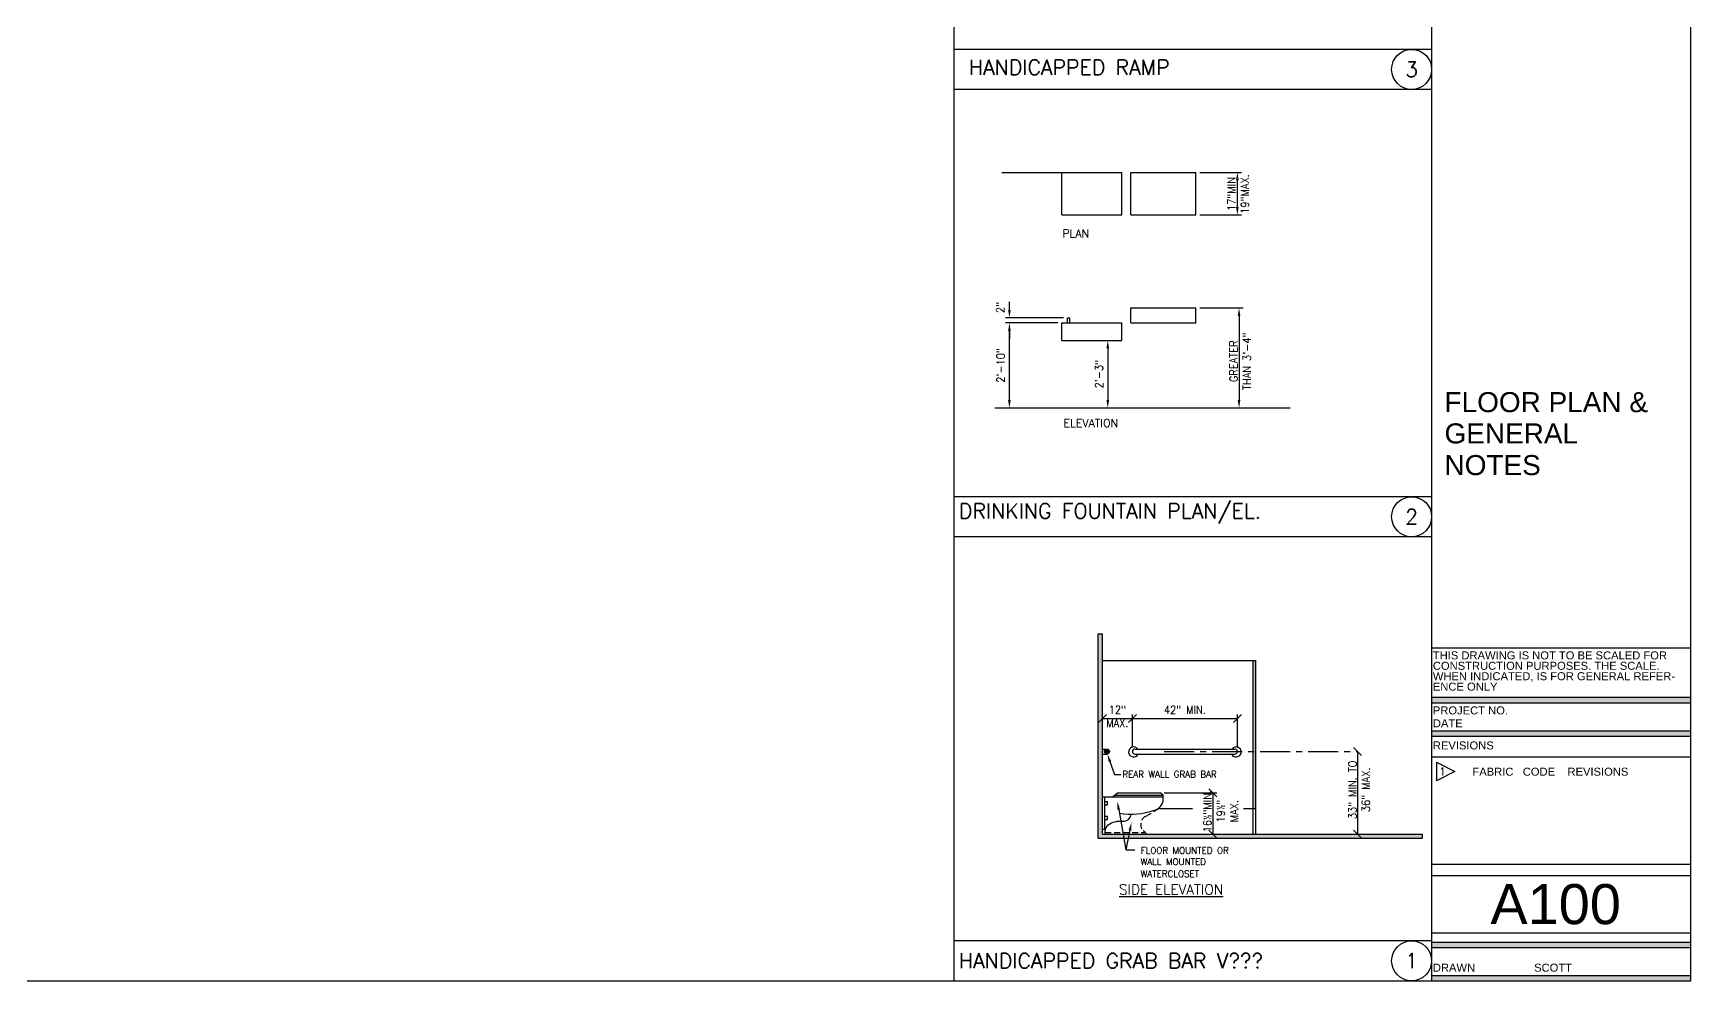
# Model space of a CAD drawing. Header units: inches. Extents: x 0 to 3828, y 0 to 2820.
# Drawn here: x 1839 to 3828, y 0 to 1136 of the extents above; entities that cross this region are included whole.
import ezdxf
from ezdxf.enums import TextEntityAlignment as Align

# ---------------------------------------------------------------- set-up
doc = ezdxf.new("R2010")
doc.units = ezdxf.units.IN
doc.header["$LTSCALE"] = 28.8
doc.header["$MEASUREMENT"] = 0
doc.linetypes.add('CENTER', pattern=[2, 1.25, -0.25, 0.25, -0.25])
doc.linetypes.add('HIDDEN', pattern=[0.375, 0.25, -0.125])
for name, color, linetype in [('A-ANNO-DIMS', 1, 'Continuous'), ('A-ANNO-TEXT', 7, 'Continuous'), ('A-ANNO-TTLB', 6, 'Continuous'), ('A-DETAIL', 111, 'Continuous')]:
    doc.layers.add(name, color=color, linetype=linetype)
doc.styles.add('AR', font='ARIAL.TTF')
doc.styles.add('RS', font='romans.shx', dxfattribs={"width": 0.9})
doc.dimstyles.get("Standard").update_dxf_attribs({"dimtxt": 0.18, "dimasz": 0.18, "dimexe": 0.18, "dimexo": 0.0625, "dimgap": 0.09, "dimtad": 0, "dimtih": 1, "dimtoh": 1, "dimdec": 4, "dimzin": 0, "dimdsep": 46, "dimtxsty": 'Standard', "dimcen": 0.09, "dimadec": 0, "dimazin": 0, "dimtfac": 1, "dimtdec": 4, "dimtofl": 0, "dimtmove": 0, "dimatfit": 3, "dimfxl": 0, "dimtolj": 1, "dimtzin": 0, "dimarcsym": 0})

# ---------------------------------------------------------------- blocks, each defined once
blk = doc.blocks.new('C004')
blk.add_circle((0, 0), 24)
blk = doc.blocks.new('C003')
for p, q in [((-22.33, 11.165), (-22.33, -11.165)), ((-22.33, 11.165), (0, 0)), ((0, 0), (-22.33, -11.165))]:
    blk.add_line(p, q)
blk = doc.blocks.new('*D328')
at = {"layer": 'A-ANNO-DIMS', "color": 0}
for p, q in [((3238.8, 969.5), (3288.8, 969.5)), ((3284, 928.1), (3284, 959.9)), ((3238.8, 918.5), (3288.8, 918.5))]:
    blk.add_line(p, q, dxfattribs=at)
for points in [[(3282.4, 959.9), (3285.6, 959.9), (3284, 969.5)], [(3282.4, 928.1), (3285.6, 928.1), (3284, 918.5)]]:
    blk.add_solid(points, dxfattribs=at)
at = {"layer": 'Defpoints', "color": 0}
for p in [(3234, 969.5), (3284, 969.5), (3234, 918.5)]:
    blk.add_point(p, dxfattribs=at)
at = {"layer": 'A-ANNO-DIMS', "color": 7, "insert": (3285.1, 943.5), "char_height": 9.6, "attachment_point": 5, "rotation": 90, "style": 'RS'}
blk.add_mtext('\\A1;17"MIN\\P19"MAX.', dxfattribs=at)
blk = doc.blocks.new('_OBLIQUE')
at = {"color": 0, "linetype": 'ByBlock', "lineweight": -2}
blk.add_line((-0.5, -0.5), (0.5, 0.5), dxfattribs=at)
blk = doc.blocks.new('*D329')
at = {"layer": 'A-ANNO-DIMS', "color": 0}
blk.add_line((3428, 275), (3428, 176), dxfattribs=at)
at = {"layer": 'Defpoints', "color": 0}
for p in [(3428, 275), (3428, 176), (3428, 176)]:
    blk.add_point(p, dxfattribs=at)
at = {"layer": 'A-ANNO-DIMS', "color": 0, "xscale": 9.600000000000001, "yscale": 9.600000000000001, "zscale": 9.600000000000001}
for p, rotation in [((3428, 275), 90), ((3428, 176), 270)]:
    blk.add_blockref('_OBLIQUE', p, dxfattribs=dict(at, rotation=rotation))
at = {"layer": 'A-ANNO-DIMS', "color": 7, "insert": (3430.1, 229), "char_height": 9.6, "attachment_point": 5, "rotation": 90, "style": 'RS'}
blk.add_mtext('\\A1;33" MIN. TO\\P36" MAX.', dxfattribs=at)
blk = doc.blocks.new('*D330')
at = {"layer": 'A-ANNO-DIMS', "color": 0}
for p, q in [((3196.3, 225.5), (3259.3, 225.5)), ((3254.5, 225.5), (3254.5, 176))]:
    blk.add_line(p, q, dxfattribs=at)
at = {"layer": 'Defpoints', "color": 0}
for p in [(3191.5, 225.5), (3254.5, 176), (3254.5, 176)]:
    blk.add_point(p, dxfattribs=at)
at = {"layer": 'A-ANNO-DIMS', "color": 0, "xscale": 9.600000000000001, "yscale": 9.600000000000001, "zscale": 9.600000000000001}
for p, rotation in [((3254.5, 225.5), 90), ((3254.5, 176), 270)]:
    blk.add_blockref('_OBLIQUE', p, dxfattribs=dict(at, rotation=rotation))
at = {"layer": 'A-ANNO-DIMS', "color": 7, "insert": (3264, 203.5), "char_height": 9.6, "attachment_point": 5, "rotation": 90, "style": 'RS'}
blk.add_mtext('\\A1;16½"MIN.\\P19½"\\PMAX.', dxfattribs=at)
blk = doc.blocks.new('*D331')
at = {"layer": 'A-ANNO-DIMS', "color": 0}
for p, q in [((3158, 279.8), (3158, 319.3)), ((3284, 279.8), (3284, 319.3)), ((3158, 314.5), (3284, 314.5))]:
    blk.add_line(p, q, dxfattribs=at)
at = {"layer": 'Defpoints', "color": 0}
for p in [(3284, 314.5), (3158, 275), (3284, 275)]:
    blk.add_point(p, dxfattribs=at)
at = {"layer": 'A-ANNO-DIMS', "color": 0, "xscale": 9.600000000000001, "yscale": 9.600000000000001, "zscale": 9.600000000000001, "rotation": 180}
blk.add_blockref('_OBLIQUE', (3158, 314.5), dxfattribs=at)
at = {"layer": 'A-ANNO-DIMS', "color": 0, "xscale": 9.600000000000001, "yscale": 9.600000000000001, "zscale": 9.600000000000001}
blk.add_blockref('_OBLIQUE', (3284, 314.5), dxfattribs=at)
at = {"layer": 'A-ANNO-DIMS', "color": 7, "insert": (3221, 325), "char_height": 9.6, "attachment_point": 5, "style": 'RS'}
blk.add_mtext('\\A1;42" MIN.', dxfattribs=at)
blk = doc.blocks.new('*D332')
at = {"layer": 'A-ANNO-DIMS', "color": 0}
for p, q in [((3238.8, 807), (3290.8, 807)), ((3286, 797.4), (3286, 696.6))]:
    blk.add_line(p, q, dxfattribs=at)
for points in [[(3284.4, 797.4), (3287.6, 797.4), (3286, 807)], [(3284.4, 696.6), (3287.6, 696.6), (3286, 687)]]:
    blk.add_solid(points, dxfattribs=at)
at = {"layer": 'Defpoints', "color": 0}
for p in [(3234, 807), (3286, 687), (3286, 687)]:
    blk.add_point(p, dxfattribs=at)
at = {"layer": 'A-ANNO-DIMS', "color": 7, "insert": (3287.5, 743), "char_height": 9.6, "attachment_point": 5, "rotation": 90, "style": 'RS'}
blk.add_mtext('\\A1;GREATER\\PTHAN 3\'-4"', dxfattribs=at)
blk = doc.blocks.new('*D333')
at = {"layer": 'A-ANNO-DIMS', "color": 0}
blk.add_line((3128.5, 758.4), (3128.5, 696.6), dxfattribs=at)
for points in [[(3126.9, 758.4), (3130.1, 758.4), (3128.5, 768)], [(3126.9, 696.6), (3130.1, 696.6), (3128.5, 687)]]:
    blk.add_solid(points, dxfattribs=at)
at = {"layer": 'Defpoints', "color": 0}
for p in [(3128.5, 768), (3128.5, 687), (3128.5, 687)]:
    blk.add_point(p, dxfattribs=at)
at = {"layer": 'A-ANNO-DIMS', "color": 7, "insert": (3118, 727.5), "char_height": 9.6, "attachment_point": 5, "rotation": 90, "style": 'RS'}
blk.add_mtext('\\A1;2\'-3"', dxfattribs=at)
blk = doc.blocks.new('*D334')
at = {"layer": 'A-ANNO-DIMS', "color": 0}
for p, q in [((3010.5, 804.6), (3010.5, 814.2)), ((3075.2, 795), (3005.7, 795)), ((3068.7, 789), (3005.7, 789)), ((3010.5, 779.4), (3010.5, 769.8))]:
    blk.add_line(p, q, dxfattribs=at)
for points in [[(3008.9, 804.6), (3012.1, 804.6), (3010.5, 795)], [(3008.9, 779.4), (3012.1, 779.4), (3010.5, 789)]]:
    blk.add_solid(points, dxfattribs=at)
at = {"layer": 'Defpoints', "color": 0}
for p in [(3010.5, 795), (3073.5, 789), (3080, 795)]:
    blk.add_point(p, dxfattribs=at)
at = {"layer": 'A-ANNO-DIMS', "color": 7, "insert": (2999.5, 807.5), "char_height": 9.6, "attachment_point": 5, "rotation": 90, "style": 'RS'}
blk.add_mtext('\\A1;2"', dxfattribs=at)
blk = doc.blocks.new('*D335')
at = {"layer": 'A-ANNO-DIMS', "color": 0}
for p, q in [((3068.7, 789), (3005.7, 789)), ((3010.5, 696.6), (3010.5, 779.4)), ((3013.3, 687), (3015.3, 687))]:
    blk.add_line(p, q, dxfattribs=at)
for points in [[(3008.9, 779.4), (3012.1, 779.4), (3010.5, 789)], [(3008.9, 696.6), (3012.1, 696.6), (3010.5, 687)]]:
    blk.add_solid(points, dxfattribs=at)
at = {"layer": 'Defpoints', "color": 0}
for p in [(3010.5, 789), (3073.5, 789), (3008.5, 687)]:
    blk.add_point(p, dxfattribs=at)
at = {"layer": 'A-ANNO-DIMS', "color": 7, "insert": (3000, 738), "char_height": 9.6, "attachment_point": 5, "rotation": 90, "style": 'RS'}
blk.add_mtext('\\A1;2\'-10"', dxfattribs=at)

msp = doc.modelspace()

# ---------------------------------------------------------------- hatches: boundary and pattern name
at = {"layer": 'A-ANNO-TTLB'}
for points in [[(3828, 340), (3517, 340), (3517, 333.5), (3828, 333.5)], [(3828, 300), (3517, 300), (3517, 293.5), (3828, 293.5)], [(3828, 46.5), (3517, 46.5), (3517, 40), (3828, 40)], [(3828, 6.5), (3517, 6.5), (3517, 0), (3828, 0)]]:
    msp.add_hatch(color=256, dxfattribs=at).paths.add_polyline_path(points)
at = {"layer": 'A-DETAIL'}
for points in [[(3505.5, 171), (3505.5, 176), (3122, 176), (3122, 416), (3117, 416), (3117, 171)], [(3306, 384), (3303, 384), (3303, 206.5), (3306, 206.5)], [(3130.5, 275, 1), (3124.5, 275, 1)]]:
    msp.add_hatch(color=256, dxfattribs=at).paths.add_polyline_path(points)

# ---------------------------------------------------------------- linework, layer by layer
at = {"layer": 'A-ANNO-DIMS'}
for p, q in [((3122, 318.8), (3122, 319.3)), ((3158, 279.8), (3158, 319.3)), ((3122, 314.5), (3158, 314.5))]:
    msp.add_line(p, q, dxfattribs=at)
at = {"layer": 'A-ANNO-TEXT'}
for p, q in [((2944, 2139.5), (2944, 0)), ((3517, 1117), (2944, 1117)), ((3517, 1069), (2944, 1069)), ((3517, 580.5), (2944, 580.5)), ((3517, 532.5), (2944, 532.5)), ((3517, 48), (2944, 48))]:
    msp.add_line(p, q, dxfattribs=at)
at = {"layer": 'A-ANNO-TTLB'}
for p, q in [((3517, 2077), (3517, 0)), ((3517, 399.5), (3828, 399.5)), ((3517, 340), (3828, 340)), ((3517, 333.5), (3828, 333.5)), ((3517, 300), (3828, 300)), ((3517, 293.5), (3828, 293.5)), ((3517, 268.5), (3828, 268.5)), ((3517, 140), (3828, 140)), ((3517, 126.5), (3828, 126.5)), ((3517, 57.5), (3828, 57.5)), ((3517, 46.5), (3828, 46.5)), ((3517, 40), (3828, 40)), ((3517, 6.5), (3828, 6.5)), ((3517, 0), (3828, 0))]:
    msp.add_line(p, q, dxfattribs=at)
msp.add_lwpolyline([(3828, 2820), (0, 2820), (0, 0), (3828, 0)], close=True, dxfattribs=at)
at = {"layer": 'A-DETAIL'}
for p, q in [((3001.5, 969.5), (3145.5, 969.5)), ((3073.5, 918.5), (3073.5, 969.5)), ((3145.5, 918.5), (3145.5, 969.5)), ((3156, 969.5), (3234, 969.5)), ((3156, 918.5), (3156, 969.5)), ((3234, 918.5), (3234, 969.5)), ((3073.5, 918.5), (3145.5, 918.5)), ((3156, 918.5), (3234, 918.5)), ((3156, 789), (3156, 807)), ((3156, 807), (3234, 807)), ((3234, 789), (3234, 807)), ((3073.5, 768), (3073.5, 789)), ((3073.5, 789), (3145.5, 789)), ((3080, 789), (3080, 795)), ((3080, 795), (3083, 795)), ((3083, 789), (3083, 795)), ((3145.5, 768), (3145.5, 789)), ((3156, 789), (3234, 789)), ((3073.5, 768), (3145.5, 768)), ((2993, 687), (3347.5, 687)), ((3117, 416), (3122, 416)), ((3117, 171), (3117, 416)), ((3122, 176), (3122, 416)), ((3122, 384), (3306, 384)), ((3303, 176), (3303, 384)), ((3306, 176), (3306, 384)), ((3122, 278), (3127.5, 278)), ((3122, 272), (3127.5, 272)), ((3131.14662, 262.93034), (3136.5, 247.5)), ((3161, 278), (3281, 278)), ((3161, 272), (3281, 272)), ((3136.5, 247.5), (3144, 247.5)), ((3122, 220.5), (3195.1, 220.5)), ((3125, 182), (3125, 220.5)), ((3134, 220.5), (3140, 225.5)), ((3136.4, 222.5), (3195.1, 222.5)), ((3140, 225.5), (3191.5, 225.5)), ((3195.1, 222.5), (3191.5, 225.5)), ((3125, 215), (3128, 215)), ((3125, 211), (3128, 211)), ((3128, 211), (3128, 215)), ((3141.63111, 205.53958), (3150, 157)), ((3188.85272, 206.5), (3230, 206.5)), ((3291.5, 206.5), (3306, 206.5)), ((3122, 182), (3125, 182)), ((3125, 197.5), (3128, 197.5)), ((3125, 193.5), (3128, 193.5)), ((3128, 193.5), (3128, 197.5)), ((3155.00796, 180.60895), (3150, 157)), ((3117, 171), (3505.5, 171)), ((3122, 176), (3505.5, 176)), ((3505.5, 176), (3505.5, 171)), ((3150, 157), (3161, 157))]:
    msp.add_line(p, q, dxfattribs=at)
at = {"layer": 'A-DETAIL', "linetype": 'CENTER'}
msp.add_line((3196, 275), (3428, 275), dxfattribs=at)
at = {"layer": 'A-DETAIL', "linetype": 'HIDDEN'}
msp.add_line((3125.25401, 177.94029), (3173.5, 177.94029), dxfattribs=at)
at = {"layer": 'A-DETAIL'}
for points in [[(3142.5, 201, 0.1200663596), (3184.5, 204.5, 0.2866771737), (3195.1, 216), (3195.1, 222.5)], [(3125.5, 176, -0.2650476956), (3129, 187, -0.1789157125), (3146.5, 191.5, 0.4213927351), (3156.31742, 199.92111)]]:
    msp.add_lwpolyline(points, format="xyb", dxfattribs=at)
at = {"layer": 'A-DETAIL', "linetype": 'HIDDEN'}
msp.add_lwpolyline([(3175, 176, 0.1122421368), (3171, 180, -0.5061462983), (3174.24244, 197.5, 0.0459229006), (3188.85272, 206.5, -2.4844547162)], format="xyb", dxfattribs=at)
at = {"layer": 'A-DETAIL'}
msp.add_circle((3127.5, 275), 3, dxfattribs=at)
for centre, radius, start, end in [((3159.5, 274.5), 6, 35.68533471, 335.37568165), ((3282.5, 274.5), 6, 204.62431835, 144.31466529), ((3161, 275), 3, 90, 270), ((3281, 275), 3, 270, 90)]:
    msp.add_arc(centre, radius, start, end, dxfattribs=at)
for points in [[(3129.63501, 262.4059), (3132.65823, 263.45477), (3128, 272)], [(3140.05437, 205.26773), (3143.20784, 205.81143), (3140, 215)], [(3153.44278, 180.94096), (3156.57313, 180.27695), (3157, 190)]]:
    msp.add_solid(points, dxfattribs=at)

# ---------------------------------------------------------------- block references
at = {"layer": 'A-ANNO-DIMS', "xscale": 9.600000000000001, "yscale": 9.600000000000001, "zscale": 9.600000000000001, "rotation": 180}
msp.add_blockref('_OBLIQUE', (3122, 314.5), dxfattribs=at)
at = {"layer": 'A-ANNO-DIMS', "xscale": 9.600000000000001, "yscale": 9.600000000000001, "zscale": 9.600000000000001}
msp.add_blockref('_OBLIQUE', (3158, 314.5), dxfattribs=at)
at = {"layer": 'A-ANNO-TEXT'}
for p in [(3493, 1093), (3493, 556.5), (3493, 24)]:
    msp.add_blockref('C004', p, dxfattribs=at)
at = {"layer": 'A-ANNO-TTLB'}
msp.add_blockref('C003', (3545, 251), dxfattribs=at)

# ---------------------------------------------------------------- texts
at = {"layer": 'A-ANNO-DIMS', "color": 7, "insert": (3140, 317.1745), "char_height": 9.6, "attachment_point": 5, "style": 'RS'}
msp.add_mtext('\\A1;12"\\PMAX.', dxfattribs=at)
at = {"layer": 'A-ANNO-TEXT', "style": 'RS'}
for s, height, p in [('HANDICAPPED RAMP', 18, (2962, 1086.5)), ('PLAN', 9.6, (3074, 891.5)), ('ELEVATION', 9.6, (3075.5, 664)), ('DRINKING FOUNTAIN PLAN/EL.', 18, (2950, 554.5)), ('REAR WALL GRAB BAR', 7.68, (3146, 244)), ('FLOOR MOUNTED OR', 7.68, (3168, 152.5)), ('WALL MOUNTED', 7.68, (3168, 139)), ('WATERCLOSET', 7.68, (3168, 124.5)), ('%%USIDE ELEVATION', 12, (3142, 103.5)), ('HANDICAPPED GRAB BAR V???', 18, (2950, 15))]:
    msp.add_text(s, height=height, dxfattribs=at).set_placement(p)
for s, p in [('3', (3493, 1093)), ('2', (3493, 556.5)), ('1', (3493, 24))]:
    msp.add_text(s, height=18, dxfattribs=at).set_placement(p, align=Align.MIDDLE)
at = {"layer": 'A-ANNO-TTLB', "style": 'AR'}
for s, height, p in [('FLOOR PLAN &', 24, (3532.5, 682)), ('GENERAL', 24, (3532.5, 644.5)), ('NOTES', 24, (3532.5, 606.5)), ('THIS DRAWING IS NOT TO BE SCALED FOR', 9.6, (3518.5, 385.5)), ('CONSTRUCTION PURPOSES. THE SCALE.', 9.6, (3518.5, 373)), ('WHEN INDICATED, IS FOR GENERAL REFER-', 9.6, (3518.5, 360.5)), ('ENCE ONLY', 9.6, (3518.5, 348)), ('PROJECT NO.', 9.6, (3518.5, 319.5)), ('DATE', 9.6, (3518.5, 304)), ('REVISIONS', 9.6, (3518.5, 277.5)), ('FABRIC   CODE    REVISIONS', 9.6, (3566, 246)), ('A100', 48, (3587.5, 68)), ('DRAWN', 9.6, (3518.5, 11)), ('SCOTT', 9.6, (3640, 11))]:
    msp.add_text(s, height=height, dxfattribs=at).set_placement(p)
at = {"layer": 'A-ANNO-TTLB', "style": 'RS'}
msp.add_text('1', height=9.6, dxfattribs=at).set_placement((3530.11333, 251), align=Align.MIDDLE)

# ---------------------------------------------------------------- dimensions: what is measured, and where the dimension line sits
at = {"layer": 'A-ANNO-DIMS'}
for base, p1, p2, text, override, picture, middle in [((3284, 969.5), (3234, 918.5), (3234, 969.5), '17"MIN\\P19"MAX.', {"dimscale": 96, "dimtxt": 0.1, "dimasz": 0.1, "dimexe": 0.05, "dimexo": 0.05, "dimgap": 0.05, "dimtad": 1, "dimtih": 0, "dimtoh": 0, "dimlfac": 0.33333, "dimzin": 7, "dimlunit": 4, "dimtxsty": 'RS', "dimclrt": 7, "dimtmove": 1}, '*D328', (3304.5, 943.5)), ((3286, 687), (3234, 807), (3286, 687), 'GREATER\\PTHAN 3\'-4"', {"dimscale": 96, "dimtxt": 0.1, "dimasz": 0.1, "dimexe": 0.05, "dimexo": 0.05, "dimgap": 0.05, "dimtad": 1, "dimtih": 0, "dimtoh": 0, "dimlfac": 0.33333, "dimzin": 7, "dimlunit": 4, "dimtxsty": 'RS', "dimclrt": 7, "dimtmove": 1}, '*D332', (3306, 743)), ((3428, 176), (3428, 275), (3428, 176), '33" MIN. TO\\P36" MAX.', {"dimscale": 96, "dimtxt": 0.1, "dimasz": 0.1, "dimexe": 0.05, "dimexo": 0.05, "dimgap": 0.05, "dimtad": 1, "dimtih": 0, "dimtoh": 0, "dimlfac": 0.33333, "dimzin": 7, "dimlunit": 4, "dimtxsty": 'RS', "dimblk": 'OBLIQUE', "dimclrt": 7, "dimtmove": 1}, '*D329', (3449.5, 229)), ((3254.5, 176), (3191.5, 225.5), (3254.5, 176), '16½"MIN.\\P19½"\\PMAX.', {"dimscale": 96, "dimtxt": 0.1, "dimasz": 0.1, "dimexe": 0.05, "dimexo": 0.05, "dimgap": 0.05, "dimtad": 1, "dimtih": 0, "dimtoh": 0, "dimlfac": 0.33333, "dimzin": 7, "dimlunit": 4, "dimtxsty": 'RS', "dimblk": 'OBLIQUE', "dimclrt": 7, "dimtmove": 2}, '*D330', (3264, 203.5))]:
    dim = msp.add_linear_dim(base=base, p1=p1, p2=p2, angle=90, text=text, dimstyle='Standard', override=override, dxfattribs=at)
    dim.commit()
    dim.dimension.update_dxf_attribs({"geometry": picture, "text_midpoint": middle, "dimtype": 160})
dim = msp.add_linear_dim(base=(3010.5, 795), p1=(3073.5, 789), p2=(3080, 795), angle=90, dimstyle='Standard', override={"dimscale": 96, "dimtxt": 0.1, "dimasz": 0.1, "dimexe": 0.05, "dimexo": 0.05, "dimgap": 0.05, "dimtad": 1, "dimtih": 0, "dimtoh": 0, "dimlfac": 0.33333, "dimzin": 7, "dimlunit": 4, "dimtxsty": 'RS', "dimclrt": 7, "dimtmove": 2}, dxfattribs=at)
dim.commit()
dim.dimension.update_dxf_attribs({"geometry": '*D334', "text_midpoint": (2999.5, 807.5), "dimtype": 160})
for base, p1, p2, picture, middle in [((3010.5, 789), (3008.5, 687), (3073.5, 789), '*D335', (2999.98571, 738)), ((3128.5, 687), (3128.5, 768), (3128.5, 687), '*D333', (3117.98571, 727.5))]:
    dim = msp.add_linear_dim(base=base, p1=p1, p2=p2, angle=90, dimstyle='Standard', override={"dimscale": 96, "dimtxt": 0.1, "dimasz": 0.1, "dimexe": 0.05, "dimexo": 0.05, "dimgap": 0.05, "dimtad": 1, "dimtih": 0, "dimtoh": 0, "dimlfac": 0.33333, "dimzin": 7, "dimlunit": 4, "dimtxsty": 'RS', "dimclrt": 7, "dimtmove": 2}, dxfattribs=at)
    dim.commit()
    dim.dimension.update_dxf_attribs({"geometry": picture, "text_midpoint": middle})
dim = msp.add_linear_dim(base=(3284, 314.5), p1=(3158, 275), p2=(3284, 275), text='42" MIN.', dimstyle='Standard', override={"dimscale": 96, "dimtxt": 0.1, "dimasz": 0.1, "dimexe": 0.05, "dimexo": 0.05, "dimgap": 0.05, "dimtad": 1, "dimtih": 0, "dimtoh": 0, "dimlfac": 0.33333, "dimzin": 7, "dimlunit": 4, "dimtxsty": 'RS', "dimblk": 'OBLIQUE', "dimclrt": 7, "dimtmove": 2}, dxfattribs=at)
dim.commit()
dim.dimension.update_dxf_attribs({"geometry": '*D331', "text_midpoint": (3221, 325.01429)})

doc.saveas('drawing.dxf')
